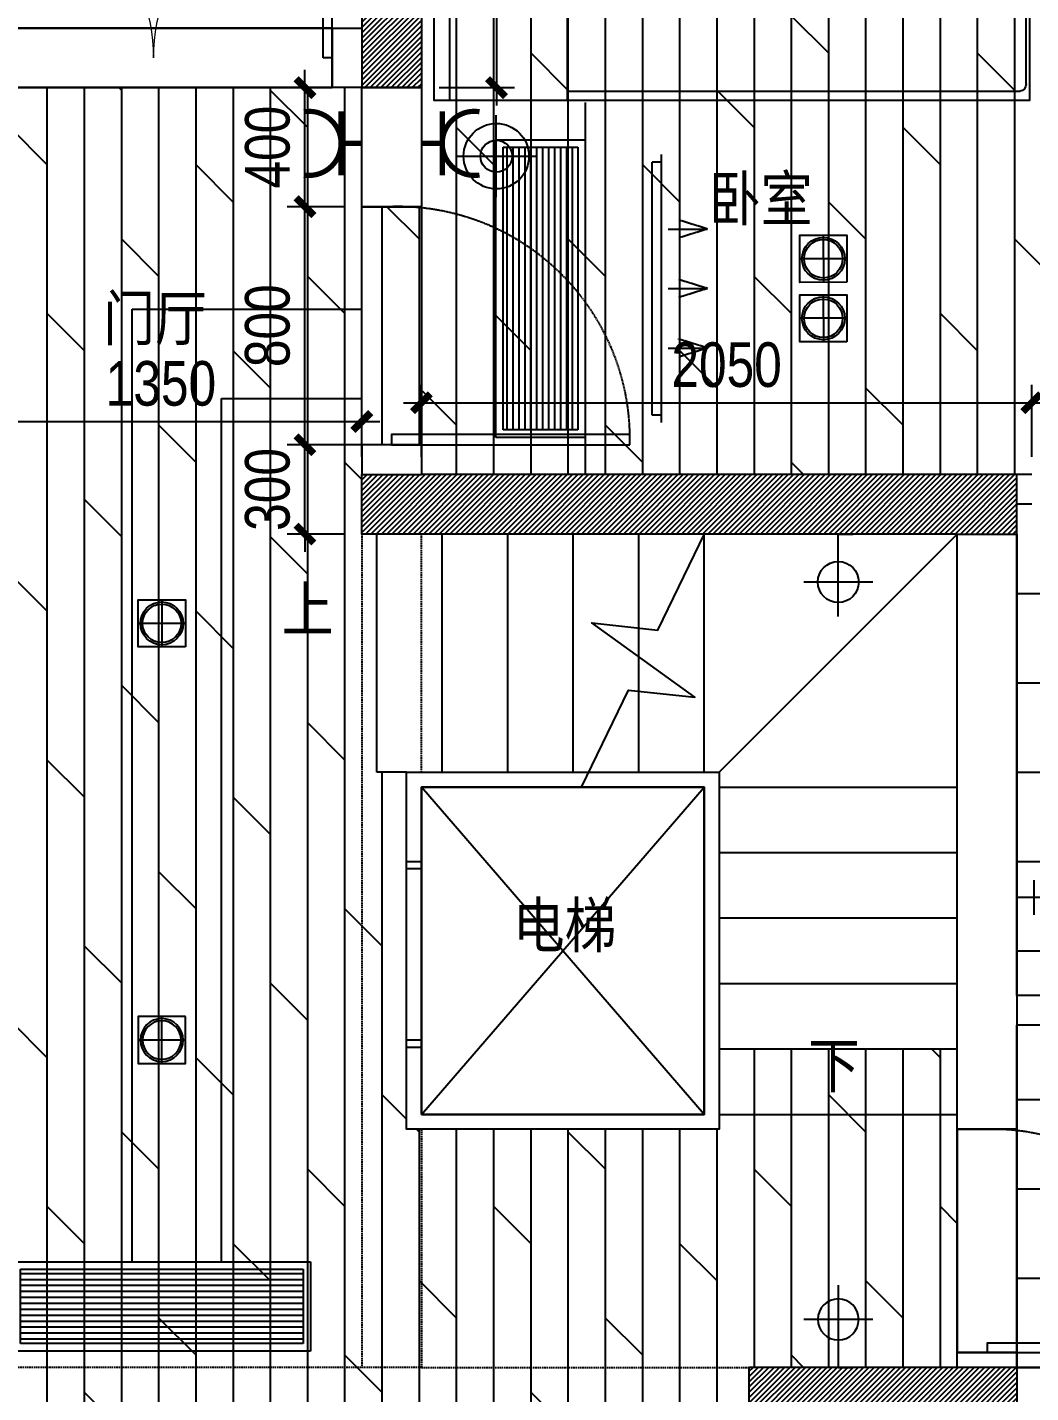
# Model space of a CAD drawing. Extents: x 160245 to 405305, y -111140 to 232735.
# Drawn here: x 273183 to 276553, y 624 to 5212 of the extents above; entities that cross this region are included whole.
import ezdxf

# ---------------------------------------------------------------- set-up
doc = ezdxf.new("R2010")
doc.units = 0
doc.header["$LTSCALE"] = 10
doc.header["$MEASUREMENT"] = 0
doc.linetypes.add('( Dashed )', pattern=[0.75, 0.5, -0.25])
doc.linetypes.add('DASH', pattern=[0.35, 0.25, -0.1])
doc.layers.get('Defpoints').update_dxf_attribs({"color": 229})
for name, color, linetype in [('C-ceiling 天花', 153, 'Continuous'), ('C-Light 灯具', 107, 'Continuous'), ('C-Lingt 落地灯 台灯', 107, 'Continuous'), ('Door 门', 107, 'Continuous'), ('P-floorpat地面', 8, 'Continuous'), ('P-Furniture 家具', 153, 'Continuous'), ('P-N wall 新建隔墙', 241, 'Continuous'), ('P-New Wall Size 隔墙尺寸', 8, 'Continuous'), ('P-O wall 原始墙体', 245, 'Continuous'), ('P-Stair 楼梯（原建筑设备）', 159, 'Continuous'), ('P-Text  平面文字', 9, 'Continuous'), ('PW01-POWERPOINT___DATAPOIN', 2, 'Continuous'), ('插座说明', 2, 'Continuous'), ('空调', 145, 'DASH')]:
    doc.layers.add(name, color=color, linetype=linetype)
doc.styles.add('PDC DIM', font='PMingLiU-ExtB.ttf', dxfattribs={"width": 0.85})
doc.styles.add('黑体', font='simhei.ttf')
doc.dimstyles.new('PDC-A2', dxfattribs={"dimscale": 0, "dimtxt": 2.5, "dimasz": 1, "dimexe": 1, "dimexo": 1, "dimgap": 0.7, "dimtad": 1, "dimdec": 0, "dimtxsty": 'PDC DIM', "dimblk": 'ARCHTICK', "dimcen": 1, "dimdle": 1, "dimclrd": 8, "dimclre": 8, "dimclrt": 9, "dimadec": 0, "dimazin": 0, "dimtfac": 1, "dimtdec": 0, "dimtix": 1, "dimtmove": 2, "dimatfit": 3, "dimldrblk": 'PDC A2 T R', "dimfxl": 10, "dimfxlon": 1, "dimarcsym": 0})
pattern_1 = [(45, (59491.276, 0), (-8.8388348, 8.8388348), [])]

# ---------------------------------------------------------------- blocks, each defined once
blk = doc.blocks.new('$DorLib2D$00000002')
for p, q in [((-0.5, 0), (-0.5, 0.4875)), ((-0.475, 0.4875), (-0.5, 0.4875)), ((-0.475, 0), (-0.475, 0.4875)), ((0.475, 0), (0.475, 0.4875)), ((0.475, 0.4875), (0.5, 0.4875)), ((0.5, 0), (0.5, 0.4875)), ((-0.5, 0), (-0.475, 0)), ((0.5, 0), (0.475, 0))]:
    blk.add_line(p, q)
at = {"lineweight": 13}
for centre, start, end in [((-0.4875, 0), 0, 88.5307), ((0.4875, 0), 91.4693, 180)]:
    blk.add_arc(centre, 0.4875, start, end, dxfattribs=at)
blk = doc.blocks.new('fffg')
blk.add_lwpolyline([(143.1, 669.9), (109, 669.9), (109, -130.1), (143.1, -130.1)], close=True)
at = {"color": 8, "linetype": 'DASH'}
blk.add_arc((123.2, -110.2), 780.4, 88.5421, 181.4579, dxfattribs=at)
blk = doc.blocks.new('_ArchTick')
at = {"color": 0, "linetype": 'ByBlock', "const_width": 0.4}
blk.add_lwpolyline([(-0.5, -0.5), (0.5, 0.5)], dxfattribs=at)
blk = doc.blocks.new('*D2177')
at = {"layer": 'Defpoints', "color": 0, "transparency": 16777216}
for p in [(274306.9, 3887.7), (272956.9, 3709.4), (274306.9, 3709.4)]:
    blk.add_point(p, dxfattribs=at)
at = {"layer": 'P-New Wall Size 隔墙尺寸', "color": 8, "lineweight": -2, "transparency": 16777216}
for p, q in [((272956.9, 3769.4), (272956.9, 3947.7)), ((274306.9, 3769.4), (274306.9, 3947.7)), ((272896.9, 3887.7), (274366.9, 3887.7))]:
    blk.add_line(p, q, dxfattribs=at)
at = {"layer": 'P-New Wall Size 隔墙尺寸', "color": 8, "lineweight": -2, "transparency": 16777216, "xscale": 60.00000000000001, "yscale": 60.00000000000001, "zscale": 60.00000000000001, "rotation": 180}
blk.add_blockref('_ArchTick', (272956.9, 3887.7), dxfattribs=at)
at = {"layer": 'P-New Wall Size 隔墙尺寸', "color": 8, "lineweight": -2, "transparency": 16777216, "xscale": 60.00000000000001, "yscale": 60.00000000000001, "zscale": 60.00000000000001}
blk.add_blockref('_ArchTick', (274306.9, 3887.7), dxfattribs=at)
at = {"layer": 'P-New Wall Size 隔墙尺寸', "color": 9, "transparency": 16777216, "insert": (273631.9, 4014.7), "char_height": 150, "attachment_point": 5, "style": 'PDC DIM'}
blk.add_mtext('1350', dxfattribs=at)
blk = doc.blocks.new('PDC A2 T R')
at = {"color": 0, "linetype": 'ByBlock'}
blk.add_line((0, 0), (-2, 0), dxfattribs=at)
for points in [[(-2.147, 0.886), (-1.491, 1.345), (-0.6, 0), (0, 0)], [(-2.147, -0.886), (-1.491, -1.345), (-0.6, 0), (0, 0)]]:
    blk.add_solid(points, dxfattribs=at)
blk = doc.blocks.new('*D2178')
at = {"layer": 'Defpoints', "color": 0, "transparency": 16777216}
for p in [(274115.7, 3809.4), (274406.9, 3809.4), (274306.9, 3509.4)]:
    blk.add_point(p, dxfattribs=at)
at = {"layer": 'P-New Wall Size 隔墙尺寸', "color": 8, "lineweight": -2, "transparency": 16777216}
for p, q in [((274115.7, 3809.4), (274115.7, 3869.4)), ((274346.9, 3809.4), (274055.7, 3809.4)), ((274115.7, 3509.4), (274115.7, 3809.4)), ((274246.9, 3509.4), (274055.7, 3509.4)), ((274115.7, 3509.4), (274115.7, 3449.4))]:
    blk.add_line(p, q, dxfattribs=at)
at = {"layer": 'P-New Wall Size 隔墙尺寸', "color": 8, "lineweight": -2, "transparency": 16777216, "xscale": 60.00000000000001, "yscale": 60.00000000000001, "zscale": 60.00000000000001}
for p, rotation in [((274115.7, 3809.4), 270), ((274115.7, 3509.4), 90)]:
    blk.add_blockref('_ArchTick', p, dxfattribs=dict(at, rotation=rotation))
at = {"layer": 'P-New Wall Size 隔墙尺寸', "color": 9, "transparency": 16777216, "insert": (273990.2, 3659.4), "char_height": 150, "attachment_point": 5, "rotation": 90, "style": 'PDC DIM'}
blk.add_mtext('300', dxfattribs=at)
blk = doc.blocks.new('*D2179')
at = {"layer": 'Defpoints', "color": 0, "transparency": 16777216}
for p in [(274115.7, 4609.4), (274306.9, 4609.4), (274306.9, 3809.4)]:
    blk.add_point(p, dxfattribs=at)
at = {"layer": 'P-New Wall Size 隔墙尺寸', "color": 8, "lineweight": -2, "transparency": 16777216}
for p, q in [((274115.7, 3749.4), (274115.7, 4669.4)), ((274246.9, 4609.4), (274055.7, 4609.4)), ((274246.9, 3809.4), (274055.7, 3809.4))]:
    blk.add_line(p, q, dxfattribs=at)
at = {"layer": 'P-New Wall Size 隔墙尺寸', "color": 8, "lineweight": -2, "transparency": 16777216, "xscale": 60.00000000000001, "yscale": 60.00000000000001, "zscale": 60.00000000000001}
for p, rotation in [((274115.7, 4609.4), 90), ((274115.7, 3809.4), 270)]:
    blk.add_blockref('_ArchTick', p, dxfattribs=dict(at, rotation=rotation))
at = {"layer": 'P-New Wall Size 隔墙尺寸', "color": 9, "transparency": 16777216, "insert": (273990.2, 4209.4), "char_height": 150, "attachment_point": 5, "rotation": 90, "style": 'PDC DIM'}
blk.add_mtext('800', dxfattribs=at)
blk = doc.blocks.new('*D2180')
at = {"layer": 'Defpoints', "color": 0, "transparency": 16777216}
for p in [(274115.7, 5009.4), (274306.9, 5009.4), (274306.9, 4609.4)]:
    blk.add_point(p, dxfattribs=at)
at = {"layer": 'P-New Wall Size 隔墙尺寸', "color": 8, "lineweight": -2, "transparency": 16777216}
for p, q in [((274115.7, 4549.4), (274115.7, 5069.4)), ((274246.9, 5009.4), (274055.7, 5009.4)), ((274246.9, 4609.4), (274055.7, 4609.4))]:
    blk.add_line(p, q, dxfattribs=at)
at = {"layer": 'P-New Wall Size 隔墙尺寸', "color": 8, "lineweight": -2, "transparency": 16777216, "xscale": 60.00000000000001, "yscale": 60.00000000000001, "zscale": 60.00000000000001}
for p, rotation in [((274115.7, 5009.4), 90), ((274115.7, 4609.4), 270)]:
    blk.add_blockref('_ArchTick', p, dxfattribs=dict(at, rotation=rotation))
at = {"layer": 'P-New Wall Size 隔墙尺寸', "color": 9, "transparency": 16777216, "insert": (273990.2, 4809.4), "char_height": 150, "attachment_point": 5, "rotation": 90, "style": 'PDC DIM'}
blk.add_mtext('400', dxfattribs=at)
blk = doc.blocks.new('*D2181')
at = {"layer": 'Defpoints', "color": 0, "transparency": 16777216}
for p in [(276556.9, 3950.7), (274506.9, 3709.4), (276556.9, 3709.4)]:
    blk.add_point(p, dxfattribs=at)
at = {"layer": 'P-New Wall Size 隔墙尺寸', "color": 8, "lineweight": -2, "transparency": 16777216}
for p, q in [((274506.9, 3769.4), (274506.9, 4010.7)), ((276556.9, 3769.4), (276556.9, 4010.7)), ((274446.9, 3950.7), (276616.9, 3950.7))]:
    blk.add_line(p, q, dxfattribs=at)
at = {"layer": 'P-New Wall Size 隔墙尺寸', "color": 8, "lineweight": -2, "transparency": 16777216, "xscale": 60.00000000000001, "yscale": 60.00000000000001, "zscale": 60.00000000000001, "rotation": 180}
blk.add_blockref('_ArchTick', (274506.9, 3950.7), dxfattribs=at)
at = {"layer": 'P-New Wall Size 隔墙尺寸', "color": 8, "lineweight": -2, "transparency": 16777216, "xscale": 60.00000000000001, "yscale": 60.00000000000001, "zscale": 60.00000000000001}
blk.add_blockref('_ArchTick', (276556.9, 3950.7), dxfattribs=at)
at = {"layer": 'P-New Wall Size 隔墙尺寸', "color": 9, "transparency": 16777216, "insert": (275531.9, 4077.7), "char_height": 150, "attachment_point": 5, "style": 'PDC DIM'}
blk.add_mtext('2050', dxfattribs=at)
blk = doc.blocks.new('*D2182')
at = {"layer": 'Defpoints', "color": 0, "transparency": 16777216}
for p in [(278206.9, 3950.7), (276556.9, 3709.4), (278206.9, 3709.4)]:
    blk.add_point(p, dxfattribs=at)
at = {"layer": 'P-New Wall Size 隔墙尺寸', "color": 8, "lineweight": -2, "transparency": 16777216}
for p, q in [((276556.9, 3769.4), (276556.9, 4010.7)), ((278206.9, 3769.4), (278206.9, 4010.7)), ((276496.9, 3950.7), (278266.9, 3950.7))]:
    blk.add_line(p, q, dxfattribs=at)
at = {"layer": 'P-New Wall Size 隔墙尺寸', "color": 8, "lineweight": -2, "transparency": 16777216, "xscale": 60.00000000000001, "yscale": 60.00000000000001, "zscale": 60.00000000000001, "rotation": 180}
blk.add_blockref('_ArchTick', (276556.9, 3950.7), dxfattribs=at)
at = {"layer": 'P-New Wall Size 隔墙尺寸', "color": 8, "lineweight": -2, "transparency": 16777216, "xscale": 60.00000000000001, "yscale": 60.00000000000001, "zscale": 60.00000000000001}
blk.add_blockref('_ArchTick', (278206.9, 3950.7), dxfattribs=at)
at = {"layer": 'P-New Wall Size 隔墙尺寸', "color": 9, "transparency": 16777216, "insert": (277381.9, 4077.7), "char_height": 150, "attachment_point": 5, "style": 'PDC DIM'}
blk.add_mtext('1650', dxfattribs=at)
blk = doc.blocks.new('*D2183')
at = {"layer": 'Defpoints', "color": 0, "transparency": 16777216}
for p in [(274506.9, 6509.4), (274506.9, 5009.4), (274759.2, 5009.4)]:
    blk.add_point(p, dxfattribs=at)
at = {"layer": 'P-New Wall Size 隔墙尺寸', "color": 8, "lineweight": -2, "transparency": 16777216}
for p, q in [((274759.2, 6569.4), (274759.2, 4949.4)), ((274566.9, 6509.4), (274819.2, 6509.4)), ((274566.9, 5009.4), (274819.2, 5009.4))]:
    blk.add_line(p, q, dxfattribs=at)
at = {"layer": 'P-New Wall Size 隔墙尺寸', "color": 8, "lineweight": -2, "transparency": 16777216, "xscale": 60.00000000000001, "yscale": 60.00000000000001, "zscale": 60.00000000000001}
for p, rotation in [((274759.2, 6509.4), 90), ((274759.2, 5009.4), 270)]:
    blk.add_blockref('_ArchTick', p, dxfattribs=dict(at, rotation=rotation))
at = {"layer": 'P-New Wall Size 隔墙尺寸', "color": 9, "transparency": 16777216, "insert": (274632.3, 5759.4), "char_height": 150, "attachment_point": 5, "rotation": 90, "style": 'PDC DIM'}
blk.add_mtext('1500', dxfattribs=at)
blk = doc.blocks.new('E-WS1')
for p, q in [((143.2, 102.9), (143.2, -102.9)), ((0, 0), (0, 45.1)), ((0, 0), (0, -45.1)), ((0, 0), (0, -45.1)), ((82, 0), (0, 0)), ((246.1, 0), (40.3, 0))]:
    blk.add_line(p, q)
blk.add_circle((143.2, 0), 61.2)
blk = doc.blocks.new('ceiling light100')
for p, q in [((0, -26.4), (0, 26.4)), ((-26.4, 0), (26.4, 0))]:
    blk.add_line(p, q)
blk.add_lwpolyline([(-26.4, 26.4), (26.4, 26.4), (26.4, -26.4), (-26.4, -26.4)], close=True)
for radius in [24, 21.6]:
    blk.add_circle((0, 0), radius)
blk = doc.blocks.new('ccc')
at = {"const_width": 15}
for points in [[(382762, 218738.5), (382762, 218798.5)], [(382854.5, 218738.5), (382669.5, 218738.5)]]:
    blk.add_lwpolyline(points, dxfattribs=at)
blk.add_lwpolyline([(382670.7, 218631, -0.040743), (382669.5, 218646, -1), (382854.5, 218646, -0.040743), (382853.2, 218631, -0.040743)], format="xyb", dxfattribs=at)
blk = doc.blocks.new('065')
blk.add_hatch(color=256).paths.add_polyline_path([(-50, 0), (50, 0, 1.000002)])
for p, q in [((0, 50), (0, 100)), ((-25, 75), (25, 75)), ((-50, 0), (50, 0))]:
    blk.add_line(p, q)
blk.add_arc((0, 0), 50, 0, 180)
blk = doc.blocks.new('A$C3D206638')
at = {"layer": 'PW01-POWERPOINT___DATAPOIN', "linetype": 'ByBlock', "xscale": -1.293600001190498, "yscale": 1.293599999326034, "zscale": 1.2936}
blk.add_blockref('065', (65.4, 123.6), dxfattribs=at)
at = {"layer": 'PW01-POWERPOINT___DATAPOIN', "linetype": 'ByBlock', "style": '黑体'}
blk.add_text('HD', height=90, dxfattribs=at).set_placement((2.6, 19.4))
blk = doc.blocks.new('A$C6157208D')
h = blk.add_hatch()
h.set_pattern_fill('_USER', color=8, scale=20, style=0, pattern_type=0)
h.set_pattern_definition([(0, (-4444.043, -4094.849), (0, 20), [])])
h.paths.add_polyline_path([(25, 25), (25, 275), (975, 275), (975, 25)])
for points in [[(0, 0), (0, 300), (1000, 300), (1000, 0)], [(25, 25), (25, 275), (975, 275), (975, 25)]]:
    blk.add_lwpolyline(points, close=True)
blk = doc.blocks.new('A$C50F47628')
for p, q in [((425, 30), (-425, 30)), ((-425, 0), (-425, 30)), ((425, 0), (425, 30)), ((-450, 0), (450, 0)), ((-200, -23.6), (-200, -155.9)), ((0, -23.6), (0, -155.9)), ((200, -23.6), (200, -155.9)), ((-200, -155.9), (-230.6, -58.2)), ((-200, -155.9), (-169.4, -58.2)), ((0, -155.9), (-30.6, -58.2)), ((0, -155.9), (30.6, -58.2)), ((200, -155.9), (169.4, -58.2)), ((200, -155.9), (230.6, -58.2))]:
    blk.add_line(p, q)

msp = doc.modelspace()

# ---------------------------------------------------------------- hatches: boundary and pattern name
at = {"layer": 'P-floorpat地面'}
h = msp.add_hatch(dxfattribs=at)
h.set_pattern_fill('DOLMIT', color=250, scale=500, angle=90)
h.paths.add_polyline_path([(274306.9, 5009.4), (272606.9, 5009.4), (272606.9, 3709.4), (272956.9, 3709.4), (272956.9, 1309.4), (270606.9, 1309.4), (270606.9, -2990.6), (271406.9, -2990.6), (271406.9, -3790.6), (273506.9, -3790.6), (273506.9, -2990.6), (278206.9, -2990.6), (278206.9, 509.4), (275606.9, 509.4), (275606.9, 709.4), (276306.9, 709.4), (276306.9, 1779.4), (275506.9, 1779.4), (275506.9, 1509.4), (274456.9, 1509.4), (274456.9, 2709.4), (274356.9, 2709.4), (274356.9, 3509.4), (274306.9, 3509.4), (274306.9, 3809.4), (274506.9, 3809.4), (274506.9, 3709.4), (277356.9, 3709.4), (278206.9, 3709.4), (278206.9, 6509.4), (274506.9, 6509.4), (274506.9, 4609.4), (274306.9, 4609.4)])
h = msp.add_hatch(dxfattribs=at)
h.set_pattern_fill('_USER', color=250, scale=300, double=1, pattern_type=0)
h.set_pattern_definition([(0, (276506.93, 3609.36), (0, 300), []), (90, (276506.93, 3609.36), (-300, 2e-14), [])])
h.paths.add_polyline_path([(278206.9, 3509.4), (278206.9, 3609.4), (277356.9, 3609.4), (276556.9, 3609.4), (276506.9, 3609.4), (276506.9, 3509.4), (276506.9, 1959.4), (278206.9, 1959.4)])
h = msp.add_hatch(dxfattribs=at)
h.set_pattern_fill('_USER', color=250, scale=300, double=1, pattern_type=0)
h.set_pattern_definition([(0, (276506.93, 709.36), (0, 300), []), (90, (276506.93, 709.36), (-300, 2e-14), [])])
h.paths.add_polyline_path([(278206.9, 1859.4), (276506.9, 1859.4), (276506.9, 1509.4), (276506.9, 759.4), (276506.9, 709.4), (277806.9, 709.4), (277806.9, 1109.4), (278206.9, 1109.4)])
at = {"layer": 'P-O wall 原始墙体'}
h = msp.add_hatch(dxfattribs=at)
h.set_pattern_fill('ANSI31', color=256, scale=100, style=0)
h.set_pattern_definition(pattern_1)
h.paths.add_polyline_path([(274506.9, 6379.6), (274506.9, 6509.4), (274906.9, 6509.4), (274906.9, 6709.4), (274306.9, 6709.4), (274306.9, 5209.4), (274306.9, 5009.4), (274506.9, 5009.4)])
h = msp.add_hatch(dxfattribs=at)
h.set_pattern_fill('ANSI31', color=256, scale=100, style=0)
h.set_pattern_definition(pattern_1)
h.paths.add_polyline_path([(276506.9, 3709.4), (276406.9, 3709.4), (274506.9, 3709.4), (274406.9, 3709.4), (274306.9, 3709.4), (274306.9, 3509.4), (276306.9, 3509.4), (276506.9, 3509.4)])
h = msp.add_hatch(dxfattribs=at)
h.set_pattern_fill('ANSI31', color=256, scale=100, style=0)
h.set_pattern_definition(pattern_1)
h.paths.add_polyline_path([(276506.9, 709.4), (276306.9, 709.4), (275606.9, 709.4), (275606.9, 509.4), (276406.9, 509.4), (276506.9, 509.4)])

# ---------------------------------------------------------------- linework, layer by layer
at = {"layer": 'C-ceiling 天花'}
for p, q in [((275056.9, 4959.4), (275056.9, 3709.4)), ((274506.9, 1559.4), (275456.9, 2659.4)), ((275456.9, 1559.4), (274506.9, 2659.4))]:
    msp.add_line(p, q, dxfattribs=at)
at = {"layer": 'C-ceiling 天花', "linetype": '( Dashed )'}
for p, q in [((274306.9, 3509.4), (274306.9, 709.4)), ((274506.9, 709.4), (270606.9, 709.4))]:
    msp.add_line(p, q, dxfattribs=at)
at = {"layer": 'C-ceiling 天花'}
for points in [[(273006.9, 5009.4), (274206.9, 5009.4), (274206.9, 5209.4), (273006.9, 5209.4)], [(274506.9, 3809.4), (274306.9, 3809.4), (274306.9, 4609.4), (274506.9, 4609.4)], [(274456.9, 2709.4), (275506.9, 2709.4), (275506.9, 1509.4), (274456.9, 1509.4)], [(274506.9, 1559.4), (275456.9, 1559.4), (275456.9, 2659.4), (274506.9, 2659.4)], [(274506.9, 1559.4), (275456.9, 1559.4), (275456.9, 2659.4), (274506.9, 2659.4)], [(274456.9, 2409.4), (274506.9, 2409.4), (274506.9, 1809.4), (274456.9, 1809.4)], [(276306.9, 759.4), (276506.9, 759.4), (276506.9, 1509.4), (276306.9, 1509.4)]]:
    msp.add_lwpolyline(points, close=True, dxfattribs=at)
at = {"layer": 'C-ceiling 天花', "linetype": '( Dashed )'}
for points in [[(274506.9, 2709.4), (274506.9, 3509.4)], [(274506.9, 1509.4), (274506.9, 709.4), (275606.9, 709.4)]]:
    msp.add_lwpolyline(points, dxfattribs=at)
at = {"layer": 'C-ceiling 天花'}
for points in [[(275456.9, 2709.4), (275456.9, 3509.4)], [(275506.9, 2659.4), (276306.9, 2659.4)], [(275506.9, 1559.4), (276306.9, 1559.4)]]:
    msp.add_lwpolyline(points, dxfattribs=at)
at = {"layer": 'Door 门'}
msp.add_line((274206.9, 5209.4), (273006.9, 5209.4), dxfattribs=at)
at = {"layer": 'P-floorpat地面'}
for points in [[(273006.9, 5209.4), (274206.9, 5209.4), (274206.9, 5009.4), (273006.9, 5009.4)], [(276506.9, 759.4), (276306.9, 759.4), (276306.9, 1509.4), (276506.9, 1509.4)]]:
    msp.add_lwpolyline(points, close=True, dxfattribs=at)
at = {"layer": 'P-Furniture 家具'}
msp.add_line((274602.2, 4966.7), (274602.2, 6466.7), dxfattribs=at)
at = {"layer": 'P-Furniture 家具', "color": 8}
for p, q in [((276537.7, 5021.7), (276537.7, 6408.6)), ((274996.2, 5990.9), (274996.2, 4966.7)), ((274996.2, 4997.7), (276517.7, 4997.7)), ((274758.3, 4641.6), (274758.3, 4916.5)), ((274620.8, 4779), (274895.7, 4779))]:
    msp.add_line(p, q, dxfattribs=at)
at = {"layer": 'P-Furniture 家具'}
msp.add_lwpolyline([(274549.9, 6466.7), (276549.9, 6466.7), (276549.9, 4966.7), (274549.9, 4966.7)], close=True, dxfattribs=at)
at = {"layer": 'P-Furniture 家具', "color": 8}
for radius in [109.9, 53.5]:
    msp.add_circle((274758.3, 4779), radius, dxfattribs=at)
at = {"layer": 'P-Furniture 家具', "color": 8, "extrusion": (0, 0, -1)}
msp.add_ellipse((276517.7, 5021.7), major_axis=(0, -24), ratio=0.833333, start_param=-1.570796, end_param=0, dxfattribs=at)
at = {"layer": 'P-N wall 新建隔墙'}
for p, q in [((274506.9, 3809.4), (274306.9, 3809.4)), ((274306.9, 3809.4), (274306.9, 3709.4)), ((274506.9, 3809.4), (274506.9, 3709.4)), ((276556.9, 3709.4), (276506.9, 3709.4)), ((276556.9, 3609.4), (276506.9, 3609.4)), ((278206.9, 1959.4), (276506.9, 1959.4)), ((278206.9, 1859.4), (276506.9, 1859.4))]:
    msp.add_line(p, q, dxfattribs=at)
at = {"layer": 'P-O wall 原始墙体'}
for p, q in [((274306.9, 6709.4), (274306.9, 5209.4)), ((274506.9, 6509.4), (274506.9, 5009.4)), ((274206.9, 5009.4), (274206.9, 5209.4)), ((274206.9, 5209.4), (274306.9, 5209.4)), ((274306.9, 5209.4), (274306.9, 5009.4)), ((274506.9, 5009.4), (274206.9, 5009.4)), ((274306.9, 4609.4), (274306.9, 5009.4)), ((274306.9, 5009.4), (274506.9, 5009.4)), ((274506.9, 5009.4), (274506.9, 4609.4)), ((274506.9, 4609.4), (274306.9, 4609.4)), ((274306.9, 3509.4), (274306.9, 3709.4)), ((274306.9, 3709.4), (274506.9, 3709.4)), ((276506.9, 3709.4), (274506.9, 3709.4)), ((276506.9, 3509.4), (276506.9, 3709.4)), ((276306.9, 3509.4), (274306.9, 3509.4)), ((276306.9, 1509.4), (276306.9, 3509.4)), ((276306.9, 3509.4), (276506.9, 3509.4)), ((276506.9, 3509.4), (276506.9, 1509.4)), ((276506.9, 1509.4), (276306.9, 1509.4)), ((276306.9, 709.4), (276306.9, 759.4)), ((276306.9, 759.4), (276506.9, 759.4)), ((276506.9, 759.4), (276506.9, 709.4)), ((276306.9, 709.4), (275606.9, 709.4)), ((275606.9, 709.4), (275606.9, 509.4)), ((277806.9, 709.4), (276506.9, 709.4)), ((276506.9, 709.4), (276506.9, 509.4))]:
    msp.add_line(p, q, dxfattribs=at)
msp.add_lwpolyline([(276506.9, 709.4), (276306.9, 709.4)], dxfattribs=at)
at = {"layer": 'P-Stair 楼梯（原建筑设备）'}
for p, q in [((274356.9, 2709.4), (274356.9, 3509.4)), ((274576.9, 2709.4), (274576.9, 3509.4)), ((274796.9, 2709.4), (274796.9, 3509.4)), ((275016.9, 2709.4), (275016.9, 3509.4)), ((275236.9, 2709.4), (275236.9, 3509.4)), ((275456.9, 2709.4), (275456.9, 3509.4)), ((275506.9, 2709.4), (276306.9, 3509.4)), ((274456.9, 2709.4), (274356.9, 2709.4)), ((275506.9, 2659.4), (276306.9, 2659.4)), ((275506.9, 2439.4), (276306.9, 2439.4)), ((274506.9, 2384.4), (274456.9, 2384.4)), ((275506.9, 2219.4), (276306.9, 2219.4)), ((275506.9, 1999.4), (276306.9, 1999.4)), ((274506.9, 1784.4), (274456.9, 1784.4)), ((275506.9, 1779.4), (276306.9, 1779.4))]:
    msp.add_line(p, q, dxfattribs=at)
msp.add_lwpolyline([(275045, 2659.4), (275202.6, 2984.5), (275424.9, 2961.7), (275079.2, 3211.5), (275300.7, 3187), (275458.3, 3512.1)], dxfattribs=at)
for points in [[(274356.9, 3084.4, 0, 0, 0), (274822.2, 3084.4, 80, 0, 0), (275122.2, 3084.4, 0, 0, 0)], [(275881.9, 1779.4, 0, 0, 0), (275881.9, 1779.4, 0, 0, 0), (275881.9, 3084.4, 0, 0, 0), (275592.2, 3084.4, 80, 0, 0), (275292.2, 3084.4, 0, 0, 0)]]:
    msp.add_lwpolyline(points, format="xyseb", dxfattribs=at)
for points in [[(274456.9, 1509.4), (274456.9, 2709.4), (275506.9, 2709.4), (275506.9, 1509.4)], [(274506.9, 1559.4), (274506.9, 2659.4), (275456.9, 2659.4), (275456.9, 1559.4), (274506.9, 1559.4)]]:
    msp.add_lwpolyline(points, close=True, dxfattribs=at)
at = {"layer": '空调', "color": 250}
for p, q in [((273534.8, 1064.3), (273534.8, 4264.5)), ((273534.8, 4264.5), (274306.9, 4264.5)), ((273834.8, 1064.3), (273834.8, 3964.5)), ((273834.8, 3964.5), (274306.9, 3964.5))]:
    msp.add_line(p, q, dxfattribs=at)

# ---------------------------------------------------------------- block references
at = {"layer": 'C-Light 灯具'}
for p, xscale, yscale, zscale, rotation in [((275856.9, 4434.4), 3.00000018821085, 3.00000018821085, 3.00000018821085, 180.020297833377), ((275856.9, 4234.4), 3.00000018821085, 3.00000018821085, 3.00000018821085, 180.020297833377), ((273634.8, 3209.4), 3.00000018821085, 3.00000018821085, 3.00000018821085, 180.020297833377), ((273634.8, 1809.4), -3.00000018821085, 3.000000188257559, 3.000000188254501, 359.979702166623)]:
    msp.add_blockref('ceiling light100', p, dxfattribs=dict(at, xscale=xscale, yscale=yscale, zscale=zscale, rotation=rotation))
at = {"layer": 'C-Lingt 落地灯 台灯', "yscale": 1.125000000004093, "rotation": 270}
for p, xscale, zscale in [((275906.9, 3509.4), 1.125000000004093, 1.125000000004093), ((275906.9, 709.4), -1.125000000004093, 1.124999999998977)]:
    msp.add_blockref('E-WS1', p, dxfattribs=dict(at, xscale=xscale, zscale=zscale))
at = {"layer": 'Door 门', "extrusion": (0, 0, -1), "xscale": 1200, "yscale": 1200, "zscale": -1200}
msp.add_blockref('$DorLib2D$00000002', (-273606.9, 5109.4), dxfattribs=at)
at = {"layer": 'Door 门', "rotation": 270}
msp.add_blockref('fffg', (274537, 3952.4), dxfattribs=at)
at = {"layer": 'Door 门', "xscale": 0.9375, "yscale": 0.9375, "zscale": 0.9375, "rotation": 269.9999999999999}
msp.add_blockref('fffg', (276528.9, 893.5), dxfattribs=at)
at = {"layer": '插座说明', "linetype": 'ByBlock', "yscale": 1.164240001126018, "zscale": 1.164240001126018}
for p, xscale, rotation in [((19572.9, -440804.7), -1.164240001126018, 270), ((529240.9, -440804.7), 1.164240001126018, 90.00000000000001)]:
    msp.add_blockref('ccc', p, dxfattribs=dict(at, xscale=xscale, rotation=rotation))
at = {"layer": '插座说明', "xscale": -1.799999999998363, "yscale": 1.799999999998363, "zscale": 1.799999999998363, "rotation": 90}
msp.add_blockref('A$C3D206638', (276962.2, 2406.2), dxfattribs=at)
at = {"layer": '空调', "rotation": 90}
msp.add_blockref('A$C6157208D', (275056.9, 3834.4), dxfattribs=at)
at = {"layer": '空调', "xscale": -1, "rotation": 90}
msp.add_blockref('A$C50F47628', (275311.8, 4334.4), dxfattribs=at)
at = {"layer": '空调'}
msp.add_blockref('A$C6157208D', (273134.8, 764.3), dxfattribs=at)

# ---------------------------------------------------------------- texts
at = {"layer": 'P-Text  平面文字', "insert": (275472.7, 4711.6), "char_height": 150, "attachment_point": 1, "style": 'PDC DIM'}
msp.add_mtext_dynamic_manual_height_columns('{\\fPMingLiU|b0|i0|c136|p18;卧室}', width=893.426, gutter_width=1750, heights=[0], dxfattribs=at)
at = {"layer": 'P-Text  平面文字', "char_height": 150, "width": 893.426, "attachment_point": 1, "style": 'PDC DIM'}
for s, insert in [('门厅', (273438.2, 4310.1)), ('上', (274037.5, 3332.2)), ('电梯', (274813.9, 2270.6)), ('下', (275805.4, 1799.6))]:
    msp.add_mtext(s, dxfattribs=dict(at, insert=insert))

# ---------------------------------------------------------------- dimensions: what is measured, and where the dimension line sits
at = {"layer": 'P-New Wall Size 隔墙尺寸'}
for base, p1, p2, picture, middle in [((274759.2, 5009.4), (274506.9, 6509.4), (274506.9, 5009.4), '*D2183', (274632.3, 5759.4)), ((274115.7, 5009.4), (274306.9, 4609.4), (274306.9, 5009.4), '*D2180', (273990.2, 4809.4)), ((274115.7, 4609.4), (274306.9, 3809.4), (274306.9, 4609.4), '*D2179', (273990.2, 4209.4)), ((274115.7, 3809.4), (274306.9, 3509.4), (274406.9, 3809.4), '*D2178', (273990.2, 3659.4))]:
    dim = msp.add_linear_dim(base=base, p1=p1, p2=p2, angle=90, dimstyle='PDC-A2', override={"dimscale": 60}, dxfattribs=at)
    dim.commit()
    dim.dimension.update_dxf_attribs({"geometry": picture, "text_midpoint": middle})
for base, p1, p2, picture, middle in [((276556.9, 3950.7), (274506.9, 3709.4), (276556.9, 3709.4), '*D2181', (275531.9, 4077.7)), ((278206.9, 3950.7), (276556.9, 3709.4), (278206.9, 3709.4), '*D2182', (277381.9, 4077.7)), ((274306.9, 3887.7), (272956.9, 3709.4), (274306.9, 3709.4), '*D2177', (273631.9, 4014.7))]:
    dim = msp.add_linear_dim(base=base, p1=p1, p2=p2, dimstyle='PDC-A2', override={"dimscale": 60}, dxfattribs=at)
    dim.commit()
    dim.dimension.update_dxf_attribs({"geometry": picture, "text_midpoint": middle})

doc.saveas('drawing.dxf')
